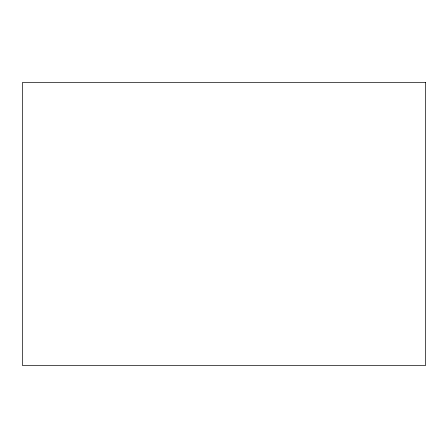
<?xml version="1.0" encoding="UTF-8"?>
<svg xmlns="http://www.w3.org/2000/svg" width="448" height="448" viewBox="0 0 448 448"><rect width="100%" height="100%" fill="white"/><g stroke="black" fill="none" stroke-linecap="round" stroke-linejoin="round"><path stroke-width="0.67" d="M425.6 82.55L22.4 82.55L22.4 365.45L425.6 365.45L425.6 82.55"/></g></svg>
